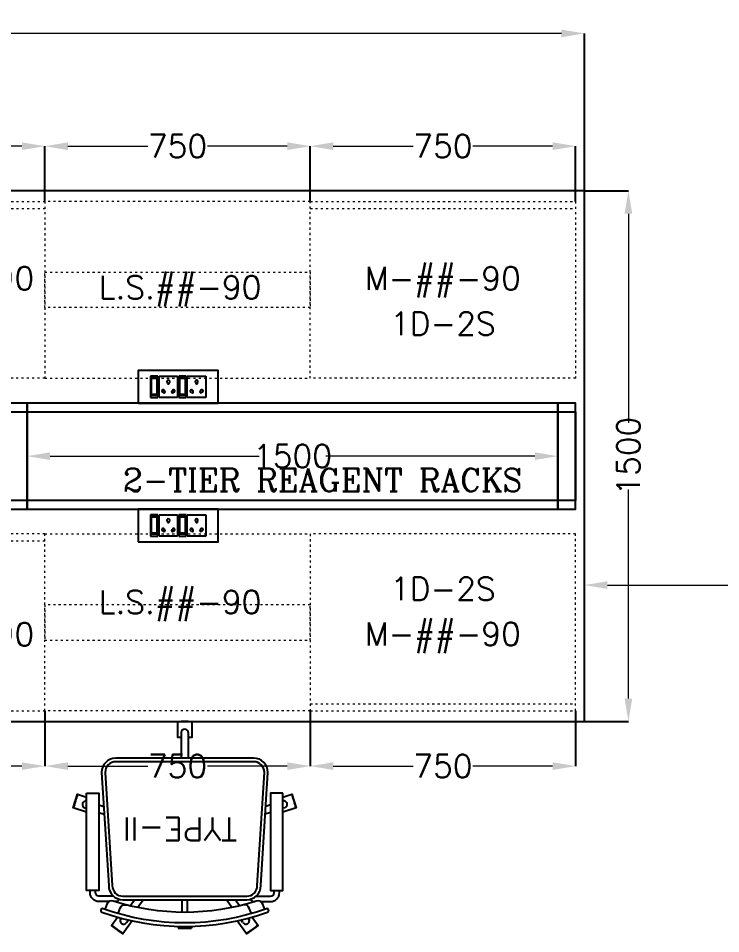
# Model space of a CAD drawing. Extents: x -52083 to 49512, y -145230 to 20224.
# Drawn here: x -30798 to -28813, y -18201 to -15613 of the extents above; entities that cross this region are included whole.
import ezdxf
from ezdxf.enums import TextEntityAlignment as Align

# ---------------------------------------------------------------- set-up
doc = ezdxf.new("R2010")
doc.units = 0
doc.header["$LTSCALE"] = 0.5
doc.header["$MEASUREMENT"] = 0
doc.header["$PDMODE"] = 32
doc.linetypes.add('ACAD_ISO03W100', pattern=[30, 12, -18])
doc.layers.add('DIM', color=3, linetype='Continuous', lineweight=5)
doc.layers.add('Sa-Block Text', color=7, linetype='Continuous', lineweight=18)
for name, color, linetype in [('GC-2', 22, 'Continuous'), ('GF-1', 21, 'Continuous'), ('PDF_Text', 5, 'Continuous'), ('SA-6MRP', 1, 'Continuous'), ('SA-FUR', 3, 'Continuous')]:
    doc.layers.add(name, color=color, linetype=linetype)
doc.styles.add('PDF Arial', font='arial.ttf')
doc.styles.get("Standard").update_dxf_attribs({"font": 'romans.shx'})
doc.dimstyles.new('Sa-dim', dxfattribs={"dimtxt": 65, "dimasz": 65, "dimexe": 0, "dimexo": 0, "dimtad": 0, "dimdec": 0, "dimdsep": 46, "dimtxsty": 'Standard', "dimcen": 0, "dimclrd": 256, "dimclre": 7, "dimclrt": 1, "dimadec": 0, "dimazin": 0, "dimtfac": 1, "dimtdec": 0, "dimtmove": 0, "dimatfit": 3, "dimfxl": 1, "dimlwd": -1, "dimarcsym": 0})

# ---------------------------------------------------------------- blocks, each defined once
blk = doc.blocks.new('*U94')
at = {"layer": 'SA-FUR', "color": 230, "linetype": 'ACAD_ISO03W100', "lineweight": 13}
blk.add_line((750, 20), (0, 20), dxfattribs=at)
blk.add_lwpolyline([(0, 500), (750, 500), (750, 0), (0, 0)], close=True, dxfattribs=at)
at = {"layer": 'SA-FUR', "color": 7}
for tag, p in [('TAG-2', (375, 377.6)), ('TAG', (375, 250))]:
    blk.add_attdef(tag, text='', height=65, rotation=180, dxfattribs=at).set_placement(p, align=Align.CENTER)
blk = doc.blocks.new('*U111')
at = {"color": 3}
blk.add_lwpolyline([(-750, -150), (750, -150), (750, 150), (-750, 150)], close=True, dxfattribs=at)
at = {"color": 1}
blk.add_lwpolyline([(-750, 125), (750, 125), (750, -125), (-750, -125)], close=True, dxfattribs=at)
blk = doc.blocks.new('*U112')
at = {"color": 3}
blk.add_lwpolyline([(-750, -150), (-700, -150), (-700, 150), (-750, 150)], close=True, dxfattribs=at)
at = {"color": 1}
blk.add_lwpolyline([(-750, 125), (-700, 125), (-700, -125), (-750, -125)], close=True, dxfattribs=at)
blk = doc.blocks.new('*U92')
at = {"layer": 'SA-FUR', "color": 230, "linetype": 'ACAD_ISO03W100', "lineweight": 13}
for points in [[(750, 500), (0, 500), (0, 0), (750, 0)], [(750, 200), (0, 200), (0, 300), (750, 300)]]:
    blk.add_lwpolyline(points, close=True, dxfattribs=at)
at = {"layer": 'SA-FUR', "color": 7}
blk.add_attdef('TAG-2', text='', height=65, dxfattribs=at).set_placement((382.1, 224.8), align=Align.CENTER)
blk = doc.blocks.new('*U114')
at = {"layer": 'SA-FUR', "color": 230, "linetype": 'ACAD_ISO03W100', "lineweight": 13}
blk.add_line((500, 20), (0, 20), dxfattribs=at)
blk.add_lwpolyline([(0, 500), (500, 500), (500, 0), (0, 0)], close=True, dxfattribs=at)
at = {"layer": 'SA-FUR', "color": 7}
for tag, p in [('TAG-2', (250, 377.6)), ('TAG', (250, 250))]:
    blk.add_attdef(tag, text='', height=65, rotation=180, dxfattribs=at).set_placement(p, align=Align.CENTER)
blk = doc.blocks.new('*U110')
at = {"layer": 'SA-FUR', "color": 230, "linetype": 'ACAD_ISO03W100', "lineweight": 13}
blk.add_line((500, 20), (0, 20), dxfattribs=at)
blk.add_lwpolyline([(0, 500), (500, 500), (500, 0), (0, 0)], close=True, dxfattribs=at)
at = {"layer": 'SA-FUR', "color": 7}
for tag, p in [('TAG', (250, 316.2)), ('TAG-2', (250, 185.8))]:
    blk.add_attdef(tag, text='', height=65, rotation=180, dxfattribs=at).set_placement(p, align=Align.CENTER)
blk = doc.blocks.new('*D435')
at = {"layer": 'Defpoints', "color": 0, "transparency": 16777216}
for p in [(-30772.5, -16850.8), (-29272.5, -16850.8), (-29272.5, -16850.8)]:
    blk.add_point(p, dxfattribs=at)
at = {"layer": 'DIM', "transparency": 16777216}
for p, q in [((-30707.5, -16850.8), (-30117, -16850.8)), ((-29337.5, -16850.8), (-29928, -16850.8))]:
    blk.add_line(p, q, dxfattribs=at)
for points in [[(-30707.5, -16839.9), (-30707.5, -16861.6), (-30772.5, -16850.8)], [(-29337.5, -16839.9), (-29337.5, -16861.6), (-29272.5, -16850.8)]]:
    blk.add_solid(points, dxfattribs=at)
at = {"layer": 'DIM', "color": 1, "transparency": 16777216, "insert": (-30022.5, -16850.8), "char_height": 65, "attachment_point": 5}
blk.add_mtext('1500', dxfattribs=at)
blk = doc.blocks.new('*D453')
at = {"layer": 'Defpoints', "color": 0, "transparency": 16777216}
for p in [(-29197.5, -16100.8), (-29073.3, -16100.8), (-29197.5, -17600.8)]:
    blk.add_point(p, dxfattribs=at)
at = {"layer": 'DIM', "color": 7, "lineweight": -2, "transparency": 16777216}
for p, q in [((-29197.5, -16100.8), (-29073.3, -16100.8)), ((-29197.5, -17600.8), (-29073.3, -17600.8))]:
    blk.add_line(p, q, dxfattribs=at)
at = {"layer": 'DIM', "transparency": 16777216}
for p, q in [((-29073.3, -16165.8), (-29073.3, -16756.3)), ((-29073.3, -17535.8), (-29073.3, -16945.3))]:
    blk.add_line(p, q, dxfattribs=at)
for points in [[(-29084.1, -16165.8), (-29062.5, -16165.8), (-29073.3, -16100.8)], [(-29084.1, -17535.8), (-29062.5, -17535.8), (-29073.3, -17600.8)]]:
    blk.add_solid(points, dxfattribs=at)
at = {"layer": 'DIM', "color": 1, "transparency": 16777216, "insert": (-29073.3, -16850.8), "char_height": 65, "attachment_point": 5, "rotation": 90}
blk.add_mtext('1500', dxfattribs=at)
blk = doc.blocks.new('*D436')
at = {"layer": 'Defpoints', "color": 0, "transparency": 16777216}
for p in [(-29197.5, -15655.9), (-33997.5, -16100.8), (-29197.5, -16100.8)]:
    blk.add_point(p, dxfattribs=at)
at = {"layer": 'DIM', "color": 7, "lineweight": -2, "transparency": 16777216}
for p, q in [((-33997.5, -16100.8), (-33997.5, -15655.9)), ((-29197.5, -16100.8), (-29197.5, -15655.9))]:
    blk.add_line(p, q, dxfattribs=at)
at = {"layer": 'DIM', "transparency": 16777216}
for p, q in [((-33932.5, -15655.9), (-31696.4, -15655.9)), ((-29262.5, -15655.9), (-31498.6, -15655.9))]:
    blk.add_line(p, q, dxfattribs=at)
for points in [[(-33932.5, -15645), (-33932.5, -15666.7), (-33997.5, -15655.9)], [(-29262.5, -15645), (-29262.5, -15666.7), (-29197.5, -15655.9)]]:
    blk.add_solid(points, dxfattribs=at)
at = {"layer": 'DIM', "color": 1, "transparency": 16777216, "insert": (-31597.5, -15655.9), "char_height": 65, "attachment_point": 5}
blk.add_mtext('4800', dxfattribs=at)
blk = doc.blocks.new('*D441')
at = {"layer": 'Defpoints', "color": 0, "transparency": 16777216}
for p in [(-31222.5, -17570.8), (-30722.5, -17570.8), (-30722.5, -17726.9)]:
    blk.add_point(p, dxfattribs=at)
at = {"layer": 'DIM', "color": 7, "lineweight": -2, "transparency": 16777216}
for p, q in [((-31222.5, -17570.8), (-31222.5, -17726.9)), ((-30722.5, -17570.8), (-30722.5, -17726.9))]:
    blk.add_line(p, q, dxfattribs=at)
at = {"layer": 'DIM', "transparency": 16777216}
for p, q in [((-31157.5, -17726.9), (-31056.7, -17726.9)), ((-30787.5, -17726.9), (-30888.3, -17726.9))]:
    blk.add_line(p, q, dxfattribs=at)
for points in [[(-31157.5, -17716.1), (-31157.5, -17737.7), (-31222.5, -17726.9)], [(-30787.5, -17716.1), (-30787.5, -17737.7), (-30722.5, -17726.9)]]:
    blk.add_solid(points, dxfattribs=at)
at = {"layer": 'DIM', "color": 1, "transparency": 16777216, "insert": (-30972.5, -17726.9), "char_height": 65, "attachment_point": 5}
blk.add_mtext('500', dxfattribs=at)
blk = doc.blocks.new('*D442')
at = {"layer": 'Defpoints', "color": 0, "transparency": 16777216}
for p in [(-30722.5, -17570.8), (-29972.5, -17570.8), (-29972.5, -17726.9)]:
    blk.add_point(p, dxfattribs=at)
at = {"layer": 'DIM', "color": 7, "lineweight": -2, "transparency": 16777216}
for p, q in [((-30722.5, -17570.8), (-30722.5, -17726.9)), ((-29972.5, -17570.8), (-29972.5, -17726.9))]:
    blk.add_line(p, q, dxfattribs=at)
at = {"layer": 'DIM', "transparency": 16777216}
for p, q in [((-30657.5, -17726.9), (-30431.7, -17726.9)), ((-30037.5, -17726.9), (-30263.3, -17726.9))]:
    blk.add_line(p, q, dxfattribs=at)
for points in [[(-30657.5, -17716.1), (-30657.5, -17737.7), (-30722.5, -17726.9)], [(-30037.5, -17716.1), (-30037.5, -17737.7), (-29972.5, -17726.9)]]:
    blk.add_solid(points, dxfattribs=at)
at = {"layer": 'DIM', "color": 1, "transparency": 16777216, "insert": (-30347.5, -17726.9), "char_height": 65, "attachment_point": 5}
blk.add_mtext('750', dxfattribs=at)
blk = doc.blocks.new('*D443')
at = {"layer": 'Defpoints', "color": 0, "transparency": 16777216}
for p in [(-29972.5, -17570.8), (-29222.5, -17570.8), (-29222.5, -17726.9)]:
    blk.add_point(p, dxfattribs=at)
at = {"layer": 'DIM', "color": 7, "lineweight": -2, "transparency": 16777216}
for p, q in [((-29972.5, -17570.8), (-29972.5, -17726.9)), ((-29222.5, -17570.8), (-29222.5, -17726.9))]:
    blk.add_line(p, q, dxfattribs=at)
at = {"layer": 'DIM', "transparency": 16777216}
for p, q in [((-29907.5, -17726.9), (-29681.7, -17726.9)), ((-29287.5, -17726.9), (-29513.3, -17726.9))]:
    blk.add_line(p, q, dxfattribs=at)
for points in [[(-29907.5, -17716.1), (-29907.5, -17737.7), (-29972.5, -17726.9)], [(-29287.5, -17716.1), (-29287.5, -17737.7), (-29222.5, -17726.9)]]:
    blk.add_solid(points, dxfattribs=at)
at = {"layer": 'DIM', "color": 1, "transparency": 16777216, "insert": (-29597.5, -17726.9), "char_height": 65, "attachment_point": 5}
blk.add_mtext('750', dxfattribs=at)
blk = doc.blocks.new('*D448')
at = {"layer": 'Defpoints', "color": 0, "transparency": 16777216}
for p in [(-30722.5, -15974.6), (-31222.5, -16130.8), (-30722.5, -16130.8)]:
    blk.add_point(p, dxfattribs=at)
at = {"layer": 'DIM', "color": 7, "lineweight": -2, "transparency": 16777216}
for p, q in [((-31222.5, -16130.8), (-31222.5, -15974.6)), ((-30722.5, -16130.8), (-30722.5, -15974.6))]:
    blk.add_line(p, q, dxfattribs=at)
at = {"layer": 'DIM', "transparency": 16777216}
for p, q in [((-31157.5, -15974.6), (-31056.7, -15974.6)), ((-30787.5, -15974.6), (-30888.3, -15974.6))]:
    blk.add_line(p, q, dxfattribs=at)
for points in [[(-31157.5, -15963.8), (-31157.5, -15985.5), (-31222.5, -15974.6)], [(-30787.5, -15963.8), (-30787.5, -15985.5), (-30722.5, -15974.6)]]:
    blk.add_solid(points, dxfattribs=at)
at = {"layer": 'DIM', "color": 1, "transparency": 16777216, "insert": (-30972.5, -15974.6), "char_height": 65, "attachment_point": 5}
blk.add_mtext('500', dxfattribs=at)
blk = doc.blocks.new('*D449')
at = {"layer": 'Defpoints', "color": 0, "transparency": 16777216}
for p in [(-29972.5, -15974.6), (-30722.5, -16130.8), (-29972.5, -16130.8)]:
    blk.add_point(p, dxfattribs=at)
at = {"layer": 'DIM', "color": 7, "lineweight": -2, "transparency": 16777216}
for p, q in [((-30722.5, -16130.8), (-30722.5, -15974.6)), ((-29972.5, -16130.8), (-29972.5, -15974.6))]:
    blk.add_line(p, q, dxfattribs=at)
at = {"layer": 'DIM', "transparency": 16777216}
for p, q in [((-30657.5, -15974.6), (-30431.7, -15974.6)), ((-30037.5, -15974.6), (-30263.3, -15974.6))]:
    blk.add_line(p, q, dxfattribs=at)
for points in [[(-30657.5, -15963.8), (-30657.5, -15985.5), (-30722.5, -15974.6)], [(-30037.5, -15963.8), (-30037.5, -15985.5), (-29972.5, -15974.6)]]:
    blk.add_solid(points, dxfattribs=at)
at = {"layer": 'DIM', "color": 1, "transparency": 16777216, "insert": (-30347.5, -15974.6), "char_height": 65, "attachment_point": 5}
blk.add_mtext('750', dxfattribs=at)
blk = doc.blocks.new('*D450')
at = {"layer": 'Defpoints', "color": 0, "transparency": 16777216}
for p in [(-29222.5, -15974.6), (-29972.5, -16130.8), (-29222.5, -16130.8)]:
    blk.add_point(p, dxfattribs=at)
at = {"layer": 'DIM', "color": 7, "lineweight": -2, "transparency": 16777216}
for p, q in [((-29972.5, -16130.8), (-29972.5, -15974.6)), ((-29222.5, -16130.8), (-29222.5, -15974.6))]:
    blk.add_line(p, q, dxfattribs=at)
at = {"layer": 'DIM', "transparency": 16777216}
for p, q in [((-29907.5, -15974.6), (-29681.7, -15974.6)), ((-29287.5, -15974.6), (-29513.3, -15974.6))]:
    blk.add_line(p, q, dxfattribs=at)
for points in [[(-29907.5, -15963.8), (-29907.5, -15985.5), (-29972.5, -15974.6)], [(-29287.5, -15963.8), (-29287.5, -15985.5), (-29222.5, -15974.6)]]:
    blk.add_solid(points, dxfattribs=at)
at = {"layer": 'DIM', "color": 1, "transparency": 16777216, "insert": (-29597.5, -15974.6), "char_height": 65, "attachment_point": 5}
blk.add_mtext('750', dxfattribs=at)
blk = doc.blocks.new('PCH-7022')
at = {"layer": 'GC-2', "color": 30, "ltscale": 10}
for p, q in [((-18.7, 254.1), (-19.1, 259.1)), ((18.7, 254.1), (19.1, 259.1)), ((-164.5, 243.5), (-159, 235.9)), ((164.5, 243.5), (159, 235.9)), ((-180.7, 231.7), (-179.9, 230.6)), ((-7.5, 214.3), (-7.5, 178.7)), ((7.5, 214.3), (7.5, 178.7)), ((180.7, 231.7), (179.9, 230.6)), ((-154.6, 195.8), (-142.2, 178.7)), ((-133.4, 200.6), (-117.5, 178.7)), ((133.4, 200.6), (117.5, 178.7)), ((154.6, 195.8), (142.2, 178.7)), ((-242.5, -68.3), (-227.6, -63.4)), ((242.5, -68.3), (227.6, -63.4)), ((-282.4, -81.2), (-277.5, -79.7)), ((-242.5, -89.3), (-229, -84.9)), ((242.5, -89.3), (229, -84.9)), ((282.4, -81.2), (277.5, -79.7)), ((-10, -293.7), (-10, -221.3)), ((10, -293.7), (10, -221.3))]:
    blk.add_line(p, q, dxfattribs=at)
for points in [[(-190.2, 227.7), (-207.2, 251.2), (-174.8, 274.7), (-148.4, 238.3)], [(148.4, 238.3), (174.8, 274.7), (207.2, 251.2), (190.2, 227.7)], [(-277.5, -111.2), (-302.9, -119.5), (-315.3, -81.4), (-277.5, -69.1)], [(277.5, -69.1), (315.3, -81.4), (302.9, -119.5), (277.5, -111.2)], [(10, -280), (20, -280), (20, -325), (-20, -325), (-20, -280), (-10, -280)]]:
    blk.add_lwpolyline(points, dxfattribs=at)
for points in [[(19.1, 259.1, 0.013665), (-19.1, 259.1)], [(-225.9, 205.9), (-220.6, 191.5, 0.403288), (-201.9, 182.4), (-201.9, 182.4, -0.158526), (201.9, 182.4), (201.9, 182.4, 0.403288), (220.6, 191.5), (225.9, 205.9)], [(-193.1, 216.5, 0.029136), (-192.6, 216.6)], [(-188.5, 217.8), (-182.3, 202.3, 0.378791), (-164.6, 193.3)], [(188.5, 217.8), (182.3, 202.3), (182.3, 202.3, -0.378791), (164.6, 193.3)], [(192.6, 216.6, 0.029136), (193.1, 216.5, 0.029136)], [(-214.2, 183.7), (-242.5, 183.7, 0.414214), (-267.5, 158.7), (-267.5, 152.3)], [(-185.7, 177.3, 0.311343), (-195, 183.7), (-197.6, 183.7)], [(185.7, 177.3, -0.311343), (195, 183.7), (197.6, 183.7)], [(214.2, 183.7), (242.5, 183.7, -0.414214), (267.5, 158.7), (267.5, 152.3)], [(-201.5, 168.7), (-242.5, 168.7, 0.414214), (-252.5, 158.7), (-252.5, 152.3)], [(201.5, 168.7), (242.5, 168.7, -0.414214), (252.5, 158.7), (252.5, 152.3)]]:
    blk.add_lwpolyline(points, format="xyb", dxfattribs=at)
for points in [[(-234.1, 213.6), (-234.1, 213.6, 0.416344), (-237.1, 207.2, 0.412086), (-230.7, 204.2), (-230.7, 204.2, -0.174031), (230.7, 204.2), (230.7, 204.2, 0.412086), (237.1, 207.2), (237.1, 207.2, 0.416344), (234.1, 213.6), (234.1, 213.6, 0.174031)], [(-195, -221.3), (195, -221.3, 0.414214), (235, -181.3), (215, 138.7, 0.414214), (175, 178.7), (-175, 178.7, 0.414214), (-215, 138.7), (-235, -181.3, 0.414214)], [(-195, -211.3), (195, -211.3, 0.414214), (225, -181.3), (205, 138.7, 0.414214), (175, 168.7), (-175, 168.7, 0.414214), (-205, 138.7), (-225, -181.3, 0.414214)]]:
    blk.add_lwpolyline(points, format="xyb", close=True, dxfattribs=at)
for points in [[(-237.1, 207.2), (-237.1, 207.2)], [(-277.5, -122.7), (-242.5, -122.7), (-242.5, 152.3), (-277.5, 152.3)], [(277.5, -122.7), (242.5, -122.7), (242.5, 152.3), (277.5, 152.3)]]:
    blk.add_lwpolyline(points, close=True, dxfattribs=at)
for centre, radius, start, end in [((0, 0), 325, 122.4719, 129.5281), ((0, 0), 325, 50.4719, 57.5281), ((-172.6, 237.6), 10, 36, 216), ((172.6, 237.6), 10, 324, 144), ((0, 0), 325, 194.4719, 201.5281), ((-279.3, -90.7), 10, 108, 280.2877), ((279.3, -90.7), 10, 259.7123, 72), ((0, 0), 325, 338.4719, 345.5281), ((0, -293.7), 10, 180, 0), ((0, 0), 325, 266.4719, 273.5281)]:
    blk.add_arc(centre, radius, start, end, dxfattribs=at)
at = {"layer": 'PDF_Text', "insert": (13.6, -21), "char_height": 65, "width": 310.353, "attachment_point": 5}
blk.add_mtext('{\\C1;TYPE-II}', dxfattribs=at)
blk = doc.blocks.new('*U133')
at = {"ltscale": 300}
for p, q in [((-78.1, 29.8), (-78.1, -29.8)), ((-78.1, 29.8), (-78.1, -29.8)), ((-57.3, 29.8), (-78.1, 29.8)), ((-78.1, 29.8), (-57.3, 29.8)), ((-57.3, -29.8), (-57.3, 29.8)), ((-53.9, 29.8), (-1.7, 29.8)), ((-53.9, -29.8), (-53.9, 29.8)), ((-1.7, 29.8), (-1.7, -29.8)), ((1.7, 29.8), (1.7, -29.8)), ((1.7, 29.8), (1.7, -29.8)), ((22.5, 29.8), (1.7, 29.8)), ((1.7, 29.8), (22.5, 29.8)), ((22.5, -29.8), (22.5, 29.8)), ((25.9, -29.8), (25.9, 29.8)), ((25.9, 29.8), (78.1, 29.8)), ((78.1, 29.8), (78.1, -29.8)), ((-76.3, 23.3), (-76.3, -23.3)), ((-59.1, 23.3), (-76.3, 23.3)), ((-59.1, -23.3), (-59.1, 23.3)), ((3.5, 23.3), (3.5, -23.3)), ((20.7, 23.3), (3.5, 23.3)), ((20.7, -23.3), (20.7, 23.3)), ((-76.3, -21.2), (-59.1, -21.2)), ((-76.3, -23.3), (-59.1, -23.3)), ((3.5, -21.2), (20.7, -21.2)), ((3.5, -23.3), (20.7, -23.3)), ((-78.1, -29.8), (-57.3, -29.8)), ((-1.7, -29.8), (-53.9, -29.8)), ((1.7, -29.8), (22.5, -29.8)), ((78.1, -29.8), (25.9, -29.8))]:
    blk.add_line(p, q, dxfattribs=at)
blk.add_lwpolyline([(-113, -46), (113, -46), (113, 46), (-113, 46)], close=True, dxfattribs=at)
for centre, radius, start, end in [((-27.8, 14.7), 4.06, 307.1584, 232.8416), ((-27.8, 10.6), 2.59, 161.4031, 18.5969), ((52, 14.7), 4.06, 307.1584, 232.8416), ((52, 10.6), 2.59, 161.4031, 18.5969), ((-42.7, -11.6), 3.5, 5.2689, 272.51), ((-39.9, -14), 2.82, 202.6838, 75.0951), ((-15.7, -14), 2.82, 104.9049, 337.3162), ((-12.9, -11.6), 3.5, 267.49, 174.7311), ((37.1, -11.6), 3.5, 5.2689, 272.51), ((39.9, -14), 2.82, 202.6838, 75.0951), ((64.1, -14), 2.82, 104.9049, 337.3162), ((66.9, -11.6), 3.5, 267.49, 174.7311)]:
    blk.add_arc(centre, radius, start, end, dxfattribs=at)
at = {"layer": 'Sa-Block Text', "flags": 1}
for tag, p in [('PROJECTNAME', (102.4, 776)), ('FLOOR', (102.4, 686.5)), ('LABNAME', (102.4, 577)), ('ITEMNO:', (102.4, 479.7))]:
    blk.add_attdef(tag, text='', height=65, dxfattribs=at).set_placement(p, align=Align.MIDDLE_CENTER)
at = {"layer": 'Sa-Block Text'}
blk.add_attdef('CATALOGUE', text='', height=65, dxfattribs=at).set_placement((102.4, 360.5), align=Align.MIDDLE_CENTER)
blk = doc.blocks.new('*D468')
at = {"layer": 'Defpoints', "color": 0, "transparency": 16777216}
for p in [(-29197.5, -17215.3), (-29197.5, -17215.3), (-27612.5, -17215.3)]:
    blk.add_point(p, dxfattribs=at)
at = {"layer": 'DIM', "transparency": 16777216}
for p, q in [((-29132.5, -17215.3), (-28499.9, -17215.3)), ((-27677.5, -17215.3), (-28310.1, -17215.3))]:
    blk.add_line(p, q, dxfattribs=at)
for points in [[(-29132.5, -17204.4), (-29132.5, -17226.1), (-29197.5, -17215.3)], [(-27677.5, -17204.4), (-27677.5, -17226.1), (-27612.5, -17215.3)]]:
    blk.add_solid(points, dxfattribs=at)
at = {"layer": 'DIM', "color": 1, "transparency": 16777216, "insert": (-28405, -17215.3), "char_height": 65, "attachment_point": 5}
blk.add_mtext('1585', dxfattribs=at)

msp = doc.modelspace()

# ---------------------------------------------------------------- linework, layer by layer
at = {"color": 3, "elevation": 2637.8}
msp.add_lwpolyline([(-33997.5, -17600.8), (-29197.5, -17600.8), (-29197.5, -16100.8), (-33997.5, -16100.8)], close=True, dxfattribs=at)

# ---------------------------------------------------------------- block references
at = {"layer": 'GF-1', "color": 7, "rotation": 180}
msp.add_blockref('PCH-7022', (-30327.1, -17925.9, 2637.8), dxfattribs=at)
at = {"layer": 'SA-6MRP', "color": 7}
for p in [(-30345.8, -16654.8, 2637.8), (-30345.8, -17046.8, 2637.8)]:
    msp.add_blockref('*U133', p, dxfattribs=at)
at = {"layer": 'SA-FUR', "rotation": 180}
for name, p, values in [('*U114', (-30722.5, -16130.8, 2637.8), {'TAG': 'M-##-90', 'TAG-2': '1D-1S'}), ('*U94', (-29222.5, -16130.8, 2637.8), {'TAG': 'M-##-90', 'TAG-2': '1D-2S'})]:
    msp.add_blockref(name, p, dxfattribs=at).add_auto_attribs(values)
at = {"layer": 'SA-FUR'}
msp.add_blockref('*U92', (-30722.5, -16630.8, 2637.8), dxfattribs=at).add_auto_attribs({'TAG-2': 'L.S.##-90'})
at = {"layer": 'SA-FUR', "color": 30}
for name, p in [('*U112', (-30072.5, -16850.8, 2637.8)), ('*U111', (-30022.5, -16850.8, 2637.8)), ('*U112', (-28522.5, -16850.8, 2637.8))]:
    msp.add_blockref(name, p, dxfattribs=at)
at = {"layer": 'SA-FUR'}
ref = msp.add_blockref('*U110', (-31222.5, -17070.8, 2637.8), dxfattribs=dict(at, xscale=-1, rotation=180))
ref.add_attrib('TAG', 'M-##-90', dxfattribs={"color": 7, "height": 65}).set_placement((-30972.5, -17387, 2637.8), align=Align.CENTER)
ref.add_attrib('TAG-2', '1D-1S', dxfattribs={"color": 7, "height": 65}).set_placement((-30972.5, -17256.6, 2637.8), align=Align.CENTER)
ref = msp.add_blockref('*U92', (-30722.5, -17070.8, 2637.8), dxfattribs=dict(at, xscale=-1, rotation=180))
ref.add_attrib('TAG-2', 'L.S.##-90', dxfattribs={"color": 7, "height": 65}).set_placement((-30340.4, -17295.6, 2637.8), align=Align.CENTER)
ref = msp.add_blockref('*U94', (-29222.5, -17570.8, 2637.8), dxfattribs=dict(at, xscale=-1))
ref.add_attrib('TAG', 'M-##-90', dxfattribs={"color": 7, "height": 65}).set_placement((-29597.5, -17385.8, 2637.8), align=Align.CENTER)
ref.add_attrib('TAG-2', '1D-2S', dxfattribs={"color": 7, "height": 65}).set_placement((-29597.5, -17258.1, 2637.8), align=Align.CENTER)

# ---------------------------------------------------------------- texts
at = {"layer": 'PDF_Text', "insert": (-29937.5, -16950.8, 2637.8), "char_height": 65, "width": 1275.888, "attachment_point": 8, "style": 'PDF Arial'}
msp.add_mtext('{\\Fromanc|c0;\\C7;2-TIER REAGENT RACKS}', dxfattribs=at)

# ---------------------------------------------------------------- dimensions: what is measured, and where the dimension line sits
at = {"layer": 'DIM', "color": 5}
for base, p1, p2, picture, middle in [((-29197.5, -15655.9, 2637.8), (-33997.5, -16100.8, 2637.8), (-29197.5, -16100.8, 2637.8), '*D436', (-31597.5, -15655.9, 2637.8)), ((-29272.5, -16850.8, 2637.8), (-30772.5, -16850.8, 2637.8), (-29272.5, -16850.8, 2637.8), '*D435', (-30022.5, -16850.8, 2637.8))]:
    dim = msp.add_linear_dim(base=base, p1=p1, p2=p2, dimstyle='Sa-dim', dxfattribs=at)
    dim.commit()
    dim.dimension.update_dxf_attribs({"geometry": picture, "text_midpoint": middle})
at = {"layer": 'DIM', "color": 7}
for base, p1, p2, picture, middle in [((-30722.5, -15974.6, 2637.8), (-31222.5, -16130.8, 2637.8), (-30722.5, -16130.8, 2637.8), '*D448', (-30972.5, -15974.6, 2637.8)), ((-29972.5, -15974.6, 2637.8), (-30722.5, -16130.8, 2637.8), (-29972.5, -16130.8, 2637.8), '*D449', (-30347.5, -15974.6, 2637.8)), ((-29222.5, -15974.6, 2637.8), (-29972.5, -16130.8, 2637.8), (-29222.5, -16130.8, 2637.8), '*D450', (-29597.5, -15974.6, 2637.8)), ((-30722.5, -17726.9, 2637.8), (-31222.5, -17570.8, 2637.8), (-30722.5, -17570.8, 2637.8), '*D441', (-30972.5, -17726.9, 2637.8)), ((-29972.5, -17726.9, 2637.8), (-30722.5, -17570.8, 2637.8), (-29972.5, -17570.8, 2637.8), '*D442', (-30347.5, -17726.9, 2637.8)), ((-29222.5, -17726.9, 2637.8), (-29972.5, -17570.8, 2637.8), (-29222.5, -17570.8, 2637.8), '*D443', (-29597.5, -17726.9, 2637.8))]:
    dim = msp.add_linear_dim(base=base, p1=p1, p2=p2, dimstyle='Sa-dim', override={"dimtmove": 1}, dxfattribs=at)
    dim.commit()
    dim.dimension.update_dxf_attribs({"geometry": picture, "text_midpoint": middle})
at = {"layer": 'DIM', "color": 5}
dim = msp.add_linear_dim(base=(-29073.3, -16100.8, 2637.8), p1=(-29197.5, -17600.8, 2637.8), p2=(-29197.5, -16100.8, 2637.8), angle=90, dimstyle='Sa-dim', dxfattribs=at)
dim.commit()
dim.dimension.update_dxf_attribs({"geometry": '*D453', "text_midpoint": (-29073.3, -16850.8, 2637.8)})
at = {"layer": 'DIM'}
dim = msp.add_aligned_dim(p1=(-27612.5, -17215.3, 2637.8), p2=(-29197.5, -17215.3, 2637.8), distance=0, dimstyle='Sa-dim', dxfattribs=at)
dim.commit()
dim.dimension.update_dxf_attribs({"geometry": '*D468', "text_midpoint": (-28405, -17215.3, 2637.8)})

doc.saveas('drawing.dxf')
